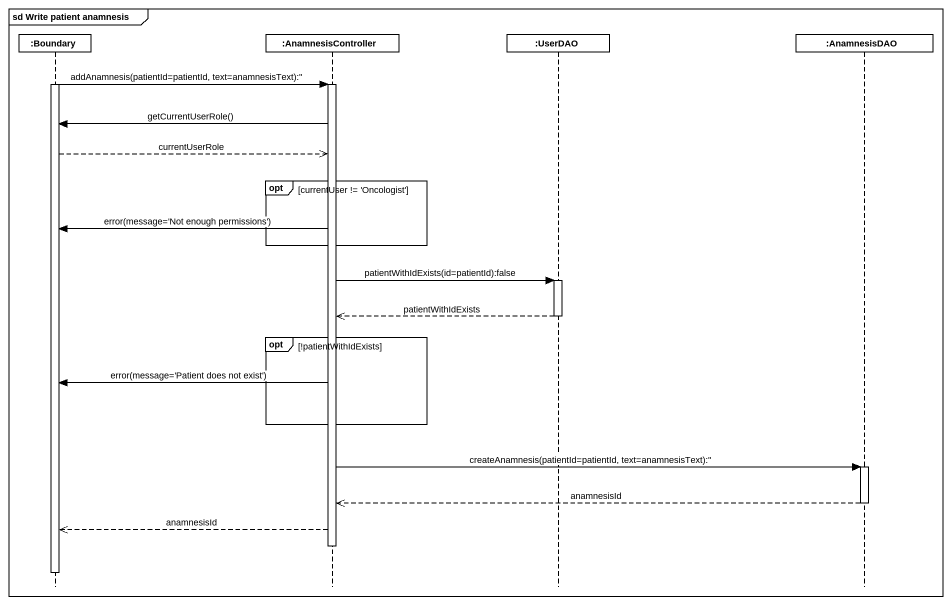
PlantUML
@startuml
mainframe sd Write patient anamnesis
hide footbox
participant ":Boundary" as Boundary_
participant ":AnamnesisController" as AnamnesisController
participant ":UserDAO" as UserDAO
participant ":AnamnesisDAO" as AnamnesisDAO

activate Boundary_
Boundary_ -> AnamnesisController : addAnamnesis(patientId=patientId, text=anamnesisText):''
activate AnamnesisController
AnamnesisController -> Boundary_ : getCurrentUserRole()
Boundary_ -->> AnamnesisController : currentUserRole
opt currentUser != 'Oncologist'
  AnamnesisController -> Boundary_ : error(message='Not enough permissions')
end
AnamnesisController -> UserDAO : patientWithIdExists(id=patientId):false
activate UserDAO
UserDAO -->> AnamnesisController : patientWithIdExists
deactivate UserDAO
opt !patientWithIdExists
  AnamnesisController -> Boundary_ : error(message='Patient does not exist')
end
AnamnesisController -> AnamnesisDAO : createAnamnesis(patientId=patientId, text=anamnesisText):''
activate AnamnesisDAO
AnamnesisDAO -->> AnamnesisController : anamnesisId
deactivate AnamnesisDAO
AnamnesisController -->> Boundary_ : anamnesisId
deactivate AnamnesisController
deactivate Boundary_
@enduml
